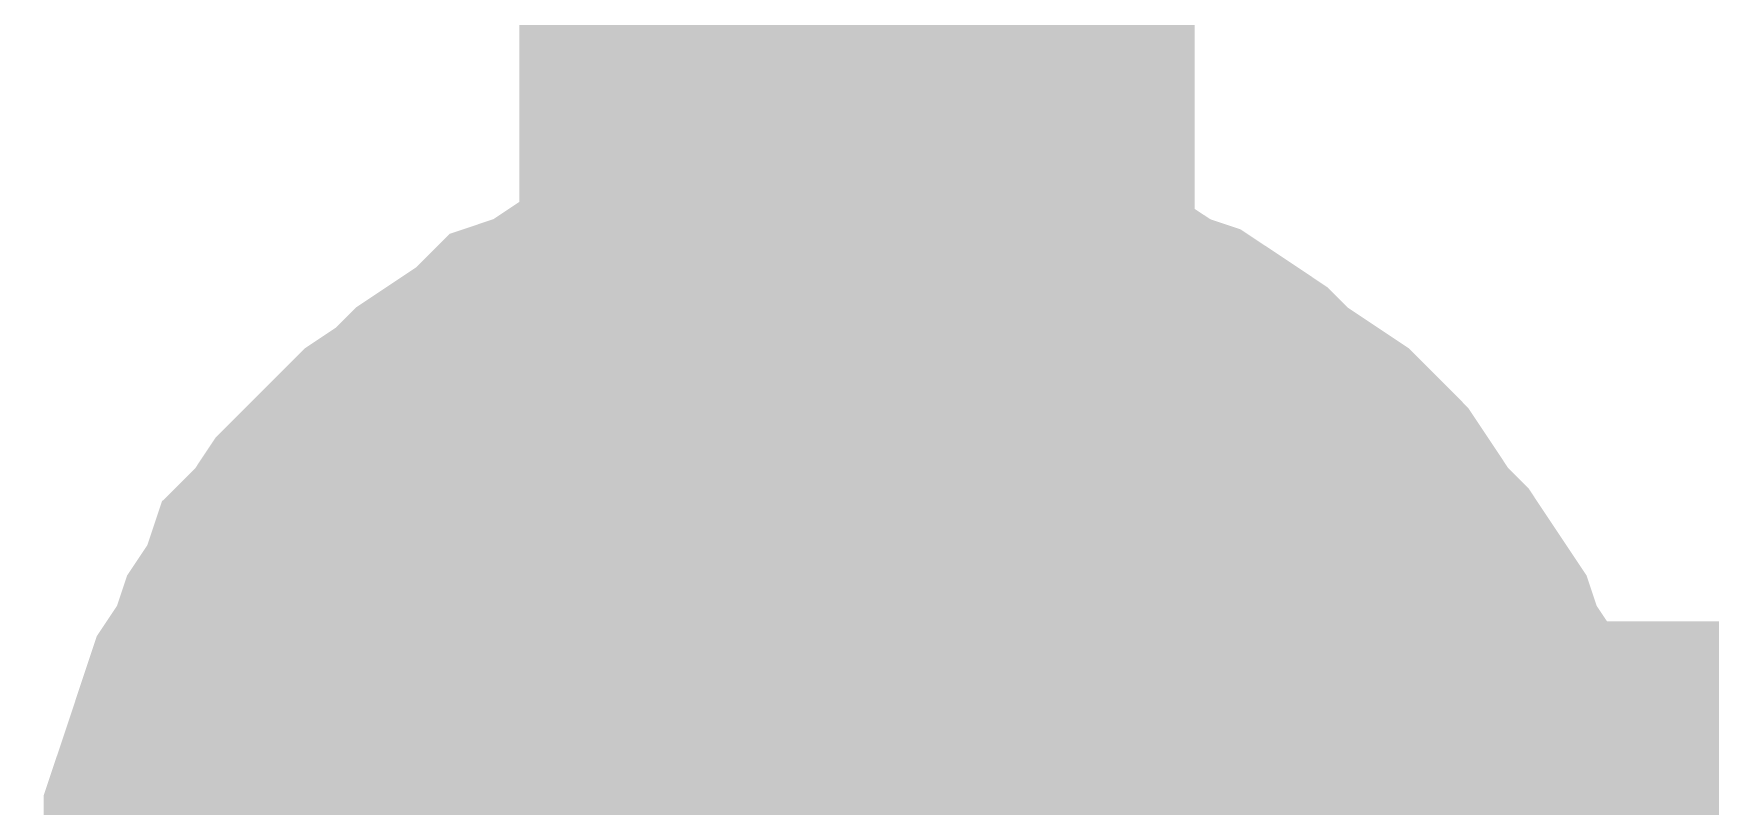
# Model space of a CAD drawing. Header units: inches. Extents: x 0 to 841, y 0 to 594.
# Drawn here: x 126.613 to 128.474, y 520.167 to 521.024 of the extents above; entities that cross this region are included whole.
import ezdxf

# ---------------------------------------------------------------- set-up
doc = ezdxf.new("R2010")
doc.units = ezdxf.units.IN
doc.layers.add('Sheet', color=255, linetype='Continuous')

msp = doc.modelspace()

# ---------------------------------------------------------------- linework, layer by layer
at = {"layer": 'Sheet'}
for points in [[(132.5235, 532.4956, 0.7493, 0.7493, 0), (127.5267, 532.4956, 0.7493, 0.7493, 0), (127.5267, 519.9971, 0.7493, 0.7493, 0)], [(126.7631, 519.9971, 0.2997, 0.2997, 0), (126.7631, 520.0307, 0.2997, 0.2997, 0), (126.7631, 520.0757, 0.2997, 0.2997, 0), (126.7743, 520.1093, 0.2997, 0.2997, 0), (126.7743, 520.1543, 0.2997, 0.2997, 0), (126.7856, 520.188, 0.2997, 0.2997, 0), (126.7968, 520.2216, 0.2997, 0.2997, 0), (126.808, 520.2553, 0.2997, 0.2997, 0), (126.8192, 520.289, 0.2997, 0.2997, 0), (126.8417, 520.3227, 0.2997, 0.2997, 0), (126.8529, 520.3564, 0.2997, 0.2997, 0), (126.8754, 520.3901, 0.2997, 0.2997, 0), (126.8866, 520.4238, 0.2997, 0.2997, 0), (126.9091, 520.4462, 0.2997, 0.2997, 0), (126.9315, 520.4799, 0.2997, 0.2997, 0), (126.9652, 520.5136, 0.2997, 0.2997, 0), (126.9877, 520.5361, 0.2997, 0.2997, 0), (127.0101, 520.5585, 0.2997, 0.2997, 0), (127.0438, 520.581, 0.2997, 0.2997, 0), (127.0663, 520.6034, 0.2997, 0.2997, 0), (127.1, 520.6259, 0.2997, 0.2997, 0), (127.1337, 520.6484, 0.2997, 0.2997, 0), (127.1561, 520.6708, 0.2997, 0.2997, 0), (127.1898, 520.6821, 0.2997, 0.2997, 0), (127.2235, 520.7045, 0.2997, 0.2997, 0), (127.2572, 520.7157, 0.2997, 0.2997, 0), (127.3021, 520.727, 0.2997, 0.2997, 0), (127.3358, 520.7382, 0.2997, 0.2997, 0), (127.3695, 520.7494, 0.2997, 0.2997, 0), (127.4144, 520.7494, 0.2997, 0.2997, 0), (127.4481, 520.7607, 0.2997, 0.2997, 0), (127.4817, 520.7607, 0.2997, 0.2997, 0), (127.5267, 520.7607, 0.2997, 0.2997, 0)], [(126.7631, 519.9971, 0.2997, 0.2997, 0), (126.7631, 520.0307, 0.2997, 0.2997, 0), (126.7631, 520.0757, 0.2997, 0.2997, 0), (126.7743, 520.1093, 0.2997, 0.2997, 0), (126.7743, 520.1543, 0.2997, 0.2997, 0), (126.7856, 520.188, 0.2997, 0.2997, 0), (126.7968, 520.2216, 0.2997, 0.2997, 0), (126.808, 520.2553, 0.2997, 0.2997, 0), (126.8192, 520.289, 0.2997, 0.2997, 0), (126.8417, 520.3227, 0.2997, 0.2997, 0), (126.8529, 520.3564, 0.2997, 0.2997, 0), (126.8754, 520.3901, 0.2997, 0.2997, 0), (126.8866, 520.4238, 0.2997, 0.2997, 0), (126.9091, 520.4462, 0.2997, 0.2997, 0), (126.9315, 520.4799, 0.2997, 0.2997, 0), (126.9652, 520.5136, 0.2997, 0.2997, 0), (126.9877, 520.5361, 0.2997, 0.2997, 0), (127.0101, 520.5585, 0.2997, 0.2997, 0), (127.0438, 520.581, 0.2997, 0.2997, 0), (127.0663, 520.6034, 0.2997, 0.2997, 0), (127.1, 520.6259, 0.2997, 0.2997, 0), (127.1337, 520.6484, 0.2997, 0.2997, 0), (127.1561, 520.6708, 0.2997, 0.2997, 0), (127.1898, 520.6821, 0.2997, 0.2997, 0), (127.2235, 520.7045, 0.2997, 0.2997, 0), (127.2572, 520.7157, 0.2997, 0.2997, 0), (127.3021, 520.727, 0.2997, 0.2997, 0), (127.3358, 520.7382, 0.2997, 0.2997, 0), (127.3695, 520.7494, 0.2997, 0.2997, 0), (127.4144, 520.7494, 0.2997, 0.2997, 0), (127.4481, 520.7607, 0.2997, 0.2997, 0), (127.4817, 520.7607, 0.2997, 0.2997, 0), (127.5267, 520.7607, 0.2997, 0.2997, 0)], [(126.7631, 519.9971, 0.2997, 0.2997, 0), (126.7631, 520.0307, 0.2997, 0.2997, 0), (126.7631, 520.0757, 0.2997, 0.2997, 0), (126.7743, 520.1093, 0.2997, 0.2997, 0), (126.7743, 520.1543, 0.2997, 0.2997, 0), (126.7856, 520.188, 0.2997, 0.2997, 0), (126.7968, 520.2216, 0.2997, 0.2997, 0), (126.808, 520.2553, 0.2997, 0.2997, 0), (126.8192, 520.289, 0.2997, 0.2997, 0), (126.8417, 520.3227, 0.2997, 0.2997, 0), (126.8529, 520.3564, 0.2997, 0.2997, 0), (126.8754, 520.3901, 0.2997, 0.2997, 0), (126.8866, 520.4238, 0.2997, 0.2997, 0), (126.9091, 520.4462, 0.2997, 0.2997, 0), (126.9315, 520.4799, 0.2997, 0.2997, 0), (126.9652, 520.5136, 0.2997, 0.2997, 0), (126.9877, 520.5361, 0.2997, 0.2997, 0), (127.0101, 520.5585, 0.2997, 0.2997, 0), (127.0438, 520.581, 0.2997, 0.2997, 0), (127.0663, 520.6034, 0.2997, 0.2997, 0), (127.1, 520.6259, 0.2997, 0.2997, 0), (127.1337, 520.6484, 0.2997, 0.2997, 0), (127.1561, 520.6708, 0.2997, 0.2997, 0), (127.1898, 520.6821, 0.2997, 0.2997, 0), (127.2235, 520.7045, 0.2997, 0.2997, 0), (127.2572, 520.7157, 0.2997, 0.2997, 0), (127.3021, 520.727, 0.2997, 0.2997, 0), (127.3358, 520.7382, 0.2997, 0.2997, 0), (127.3695, 520.7494, 0.2997, 0.2997, 0), (127.4144, 520.7494, 0.2997, 0.2997, 0), (127.4481, 520.7607, 0.2997, 0.2997, 0), (127.4817, 520.7607, 0.2997, 0.2997, 0), (127.5267, 520.7607, 0.2997, 0.2997, 0)], [(126.7631, 519.9971, 0.2997, 0.2997, 0), (126.7631, 520.0307, 0.2997, 0.2997, 0), (126.7631, 520.0757, 0.2997, 0.2997, 0), (126.7743, 520.1093, 0.2997, 0.2997, 0), (126.7743, 520.1543, 0.2997, 0.2997, 0), (126.7856, 520.188, 0.2997, 0.2997, 0), (126.7968, 520.2216, 0.2997, 0.2997, 0), (126.808, 520.2553, 0.2997, 0.2997, 0), (126.8192, 520.289, 0.2997, 0.2997, 0), (126.8417, 520.3227, 0.2997, 0.2997, 0), (126.8529, 520.3564, 0.2997, 0.2997, 0), (126.8754, 520.3901, 0.2997, 0.2997, 0), (126.8866, 520.4238, 0.2997, 0.2997, 0), (126.9091, 520.4462, 0.2997, 0.2997, 0), (126.9315, 520.4799, 0.2997, 0.2997, 0), (126.9652, 520.5136, 0.2997, 0.2997, 0), (126.9877, 520.5361, 0.2997, 0.2997, 0), (127.0101, 520.5585, 0.2997, 0.2997, 0), (127.0438, 520.581, 0.2997, 0.2997, 0), (127.0663, 520.6034, 0.2997, 0.2997, 0), (127.1, 520.6259, 0.2997, 0.2997, 0), (127.1337, 520.6484, 0.2997, 0.2997, 0), (127.1561, 520.6708, 0.2997, 0.2997, 0), (127.1898, 520.6821, 0.2997, 0.2997, 0), (127.2235, 520.7045, 0.2997, 0.2997, 0), (127.2572, 520.7157, 0.2997, 0.2997, 0), (127.3021, 520.727, 0.2997, 0.2997, 0), (127.3358, 520.7382, 0.2997, 0.2997, 0), (127.3695, 520.7494, 0.2997, 0.2997, 0), (127.4144, 520.7494, 0.2997, 0.2997, 0), (127.4481, 520.7607, 0.2997, 0.2997, 0), (127.4817, 520.7607, 0.2997, 0.2997, 0), (127.5267, 520.7607, 0.2997, 0.2997, 0)], [(127.5267, 520.7607, 0.2997, 0.2997, 0), (127.5267, 520.7607, 0.2997, 0.2997, 0)], [(127.5267, 520.7607, 0.2997, 0.2997, 0), (127.5604, 520.7607, 0.2997, 0.2997, 0), (127.6053, 520.7607, 0.2997, 0.2997, 0), (127.639, 520.7494, 0.2997, 0.2997, 0), (127.6839, 520.7494, 0.2997, 0.2997, 0), (127.7176, 520.7382, 0.2997, 0.2997, 0), (127.7512, 520.727, 0.2997, 0.2997, 0), (127.7849, 520.7157, 0.2997, 0.2997, 0), (127.8186, 520.7045, 0.2997, 0.2997, 0), (127.8523, 520.6821, 0.2997, 0.2997, 0), (127.886, 520.6708, 0.2997, 0.2997, 0), (127.9197, 520.6484, 0.2997, 0.2997, 0), (127.9534, 520.6259, 0.2997, 0.2997, 0), (127.9758, 520.6034, 0.2997, 0.2997, 0), (128.0095, 520.581, 0.2997, 0.2997, 0), (128.0432, 520.5585, 0.2997, 0.2997, 0), (128.0657, 520.5361, 0.2997, 0.2997, 0), (128.0881, 520.5136, 0.2997, 0.2997, 0), (128.1106, 520.4799, 0.2997, 0.2997, 0), (128.133, 520.4462, 0.2997, 0.2997, 0), (128.1555, 520.4238, 0.2997, 0.2997, 0), (128.1779, 520.3901, 0.2997, 0.2997, 0), (128.2004, 520.3564, 0.2997, 0.2997, 0), (128.2116, 520.3227, 0.2997, 0.2997, 0), (128.2341, 520.289, 0.2997, 0.2997, 0), (128.2453, 520.2553, 0.2997, 0.2997, 0), (128.2565, 520.2216, 0.2997, 0.2997, 0), (128.2678, 520.188, 0.2997, 0.2997, 0), (128.279, 520.1543, 0.2997, 0.2997, 0), (128.279, 520.1093, 0.2997, 0.2997, 0), (128.2902, 520.0757, 0.2997, 0.2997, 0), (128.2902, 520.0307, 0.2997, 0.2997, 0), (128.2902, 519.9971, 0.2997, 0.2997, 0)], [(127.5267, 520.7607, 0.2997, 0.2997, 0), (127.5267, 520.7607, 0.2997, 0.2997, 0)], [(127.5267, 520.7607, 0.2997, 0.2997, 0), (127.5604, 520.7607, 0.2997, 0.2997, 0), (127.6053, 520.7607, 0.2997, 0.2997, 0), (127.639, 520.7494, 0.2997, 0.2997, 0), (127.6839, 520.7494, 0.2997, 0.2997, 0), (127.7176, 520.7382, 0.2997, 0.2997, 0), (127.7512, 520.727, 0.2997, 0.2997, 0), (127.7849, 520.7157, 0.2997, 0.2997, 0), (127.8186, 520.7045, 0.2997, 0.2997, 0), (127.8523, 520.6821, 0.2997, 0.2997, 0), (127.886, 520.6708, 0.2997, 0.2997, 0), (127.9197, 520.6484, 0.2997, 0.2997, 0), (127.9534, 520.6259, 0.2997, 0.2997, 0), (127.9758, 520.6034, 0.2997, 0.2997, 0), (128.0095, 520.581, 0.2997, 0.2997, 0), (128.0432, 520.5585, 0.2997, 0.2997, 0), (128.0657, 520.5361, 0.2997, 0.2997, 0), (128.0881, 520.5136, 0.2997, 0.2997, 0), (128.1106, 520.4799, 0.2997, 0.2997, 0), (128.133, 520.4462, 0.2997, 0.2997, 0), (128.1555, 520.4238, 0.2997, 0.2997, 0), (128.1779, 520.3901, 0.2997, 0.2997, 0), (128.2004, 520.3564, 0.2997, 0.2997, 0), (128.2116, 520.3227, 0.2997, 0.2997, 0), (128.2341, 520.289, 0.2997, 0.2997, 0), (128.2453, 520.2553, 0.2997, 0.2997, 0), (128.2565, 520.2216, 0.2997, 0.2997, 0), (128.2678, 520.188, 0.2997, 0.2997, 0), (128.279, 520.1543, 0.2997, 0.2997, 0), (128.279, 520.1093, 0.2997, 0.2997, 0), (128.2902, 520.0757, 0.2997, 0.2997, 0), (128.2902, 520.0307, 0.2997, 0.2997, 0), (128.2902, 519.9971, 0.2997, 0.2997, 0)], [(127.5267, 520.7607, 0.2997, 0.2997, 0), (127.5267, 520.7607, 0.2997, 0.2997, 0)], [(127.5267, 520.7607, 0.2997, 0.2997, 0), (127.5604, 520.7607, 0.2997, 0.2997, 0), (127.6053, 520.7607, 0.2997, 0.2997, 0), (127.639, 520.7494, 0.2997, 0.2997, 0), (127.6839, 520.7494, 0.2997, 0.2997, 0), (127.7176, 520.7382, 0.2997, 0.2997, 0), (127.7512, 520.727, 0.2997, 0.2997, 0), (127.7849, 520.7157, 0.2997, 0.2997, 0), (127.8186, 520.7045, 0.2997, 0.2997, 0), (127.8523, 520.6821, 0.2997, 0.2997, 0), (127.886, 520.6708, 0.2997, 0.2997, 0), (127.9197, 520.6484, 0.2997, 0.2997, 0), (127.9534, 520.6259, 0.2997, 0.2997, 0), (127.9758, 520.6034, 0.2997, 0.2997, 0), (128.0095, 520.581, 0.2997, 0.2997, 0), (128.0432, 520.5585, 0.2997, 0.2997, 0), (128.0657, 520.5361, 0.2997, 0.2997, 0), (128.0881, 520.5136, 0.2997, 0.2997, 0), (128.1106, 520.4799, 0.2997, 0.2997, 0), (128.133, 520.4462, 0.2997, 0.2997, 0), (128.1555, 520.4238, 0.2997, 0.2997, 0), (128.1779, 520.3901, 0.2997, 0.2997, 0), (128.2004, 520.3564, 0.2997, 0.2997, 0), (128.2116, 520.3227, 0.2997, 0.2997, 0), (128.2341, 520.289, 0.2997, 0.2997, 0), (128.2453, 520.2553, 0.2997, 0.2997, 0), (128.2565, 520.2216, 0.2997, 0.2997, 0), (128.2678, 520.188, 0.2997, 0.2997, 0), (128.279, 520.1543, 0.2997, 0.2997, 0), (128.279, 520.1093, 0.2997, 0.2997, 0), (128.2902, 520.0757, 0.2997, 0.2997, 0), (128.2902, 520.0307, 0.2997, 0.2997, 0), (128.2902, 519.9971, 0.2997, 0.2997, 0)], [(127.5267, 520.7607, 0.2997, 0.2997, 0), (127.5267, 520.7607, 0.2997, 0.2997, 0)], [(127.5267, 520.7607, 0.2997, 0.2997, 0), (127.5604, 520.7607, 0.2997, 0.2997, 0), (127.6053, 520.7607, 0.2997, 0.2997, 0), (127.639, 520.7494, 0.2997, 0.2997, 0), (127.6839, 520.7494, 0.2997, 0.2997, 0), (127.7176, 520.7382, 0.2997, 0.2997, 0), (127.7512, 520.727, 0.2997, 0.2997, 0), (127.7849, 520.7157, 0.2997, 0.2997, 0), (127.8186, 520.7045, 0.2997, 0.2997, 0), (127.8523, 520.6821, 0.2997, 0.2997, 0), (127.886, 520.6708, 0.2997, 0.2997, 0), (127.9197, 520.6484, 0.2997, 0.2997, 0), (127.9534, 520.6259, 0.2997, 0.2997, 0), (127.9758, 520.6034, 0.2997, 0.2997, 0), (128.0095, 520.581, 0.2997, 0.2997, 0), (128.0432, 520.5585, 0.2997, 0.2997, 0), (128.0657, 520.5361, 0.2997, 0.2997, 0), (128.0881, 520.5136, 0.2997, 0.2997, 0), (128.1106, 520.4799, 0.2997, 0.2997, 0), (128.133, 520.4462, 0.2997, 0.2997, 0), (128.1555, 520.4238, 0.2997, 0.2997, 0), (128.1779, 520.3901, 0.2997, 0.2997, 0), (128.2004, 520.3564, 0.2997, 0.2997, 0), (128.2116, 520.3227, 0.2997, 0.2997, 0), (128.2341, 520.289, 0.2997, 0.2997, 0), (128.2453, 520.2553, 0.2997, 0.2997, 0), (128.2565, 520.2216, 0.2997, 0.2997, 0), (128.2678, 520.188, 0.2997, 0.2997, 0), (128.279, 520.1543, 0.2997, 0.2997, 0), (128.279, 520.1093, 0.2997, 0.2997, 0), (128.2902, 520.0757, 0.2997, 0.2997, 0), (128.2902, 520.0307, 0.2997, 0.2997, 0), (128.2902, 519.9971, 0.2997, 0.2997, 0)], [(126.7743, 520.1093, 0.0991, 0.0991, 0), (126.7743, 520.1543, 0.0991, 0.0991, 0), (126.7856, 520.188, 0.0991, 0.0991, 0), (126.7968, 520.2216, 0.0991, 0.0991, 0), (126.808, 520.2553, 0.0991, 0.0991, 0), (126.8192, 520.289, 0.0991, 0.0991, 0), (126.8417, 520.3227, 0.0991, 0.0991, 0), (126.8529, 520.3564, 0.0991, 0.0991, 0), (126.8754, 520.3901, 0.0991, 0.0991, 0), (126.8866, 520.4238, 0.0991, 0.0991, 0), (126.9091, 520.4462, 0.0991, 0.0991, 0), (126.9315, 520.4799, 0.0991, 0.0991, 0), (126.9652, 520.5136, 0.0991, 0.0991, 0), (126.9877, 520.5361, 0.0991, 0.0991, 0), (127.0101, 520.5585, 0.0991, 0.0991, 0), (127.0438, 520.581, 0.0991, 0.0991, 0), (127.0663, 520.6034, 0.0991, 0.0991, 0), (127.1, 520.6259, 0.0991, 0.0991, 0), (127.1337, 520.6484, 0.0991, 0.0991, 0), (127.1561, 520.6708, 0.0991, 0.0991, 0), (127.1898, 520.6821, 0.0991, 0.0991, 0), (127.2235, 520.7045, 0.0991, 0.0991, 0), (127.2572, 520.7157, 0.0991, 0.0991, 0), (127.3021, 520.727, 0.0991, 0.0991, 0), (127.3358, 520.7382, 0.0991, 0.0991, 0), (127.3695, 520.7494, 0.0991, 0.0991, 0), (127.4144, 520.7494, 0.0991, 0.0991, 0), (127.4481, 520.7607, 0.0991, 0.0991, 0), (127.4817, 520.7607, 0.0991, 0.0991, 0), (127.5267, 520.7607, 0.0991, 0.0991, 0)], [(126.7743, 520.1093, 0.0991, 0.0991, 0), (126.7743, 520.1543, 0.0991, 0.0991, 0), (126.7856, 520.188, 0.0991, 0.0991, 0), (126.7968, 520.2216, 0.0991, 0.0991, 0), (126.808, 520.2553, 0.0991, 0.0991, 0), (126.8192, 520.289, 0.0991, 0.0991, 0), (126.8417, 520.3227, 0.0991, 0.0991, 0), (126.8529, 520.3564, 0.0991, 0.0991, 0), (126.8754, 520.3901, 0.0991, 0.0991, 0), (126.8866, 520.4238, 0.0991, 0.0991, 0), (126.9091, 520.4462, 0.0991, 0.0991, 0), (126.9315, 520.4799, 0.0991, 0.0991, 0), (126.9652, 520.5136, 0.0991, 0.0991, 0), (126.9877, 520.5361, 0.0991, 0.0991, 0), (127.0101, 520.5585, 0.0991, 0.0991, 0), (127.0438, 520.581, 0.0991, 0.0991, 0), (127.0663, 520.6034, 0.0991, 0.0991, 0), (127.1, 520.6259, 0.0991, 0.0991, 0), (127.1337, 520.6484, 0.0991, 0.0991, 0), (127.1561, 520.6708, 0.0991, 0.0991, 0), (127.1898, 520.6821, 0.0991, 0.0991, 0), (127.2235, 520.7045, 0.0991, 0.0991, 0), (127.2572, 520.7157, 0.0991, 0.0991, 0), (127.3021, 520.727, 0.0991, 0.0991, 0), (127.3358, 520.7382, 0.0991, 0.0991, 0), (127.3695, 520.7494, 0.0991, 0.0991, 0), (127.4144, 520.7494, 0.0991, 0.0991, 0), (127.4481, 520.7607, 0.0991, 0.0991, 0), (127.4817, 520.7607, 0.0991, 0.0991, 0), (127.5267, 520.7607, 0.0991, 0.0991, 0)], [(126.7743, 520.1093, 0.0991, 0.0991, 0), (126.7743, 520.1543, 0.0991, 0.0991, 0), (126.7856, 520.188, 0.0991, 0.0991, 0), (126.7968, 520.2216, 0.0991, 0.0991, 0), (126.808, 520.2553, 0.0991, 0.0991, 0), (126.8192, 520.289, 0.0991, 0.0991, 0), (126.8417, 520.3227, 0.0991, 0.0991, 0), (126.8529, 520.3564, 0.0991, 0.0991, 0), (126.8754, 520.3901, 0.0991, 0.0991, 0), (126.8866, 520.4238, 0.0991, 0.0991, 0), (126.9091, 520.4462, 0.0991, 0.0991, 0), (126.9315, 520.4799, 0.0991, 0.0991, 0), (126.9652, 520.5136, 0.0991, 0.0991, 0), (126.9877, 520.5361, 0.0991, 0.0991, 0), (127.0101, 520.5585, 0.0991, 0.0991, 0), (127.0438, 520.581, 0.0991, 0.0991, 0), (127.0663, 520.6034, 0.0991, 0.0991, 0), (127.1, 520.6259, 0.0991, 0.0991, 0), (127.1337, 520.6484, 0.0991, 0.0991, 0), (127.1561, 520.6708, 0.0991, 0.0991, 0), (127.1898, 520.6821, 0.0991, 0.0991, 0), (127.2235, 520.7045, 0.0991, 0.0991, 0), (127.2572, 520.7157, 0.0991, 0.0991, 0), (127.3021, 520.727, 0.0991, 0.0991, 0), (127.3358, 520.7382, 0.0991, 0.0991, 0), (127.3695, 520.7494, 0.0991, 0.0991, 0), (127.4144, 520.7494, 0.0991, 0.0991, 0), (127.4481, 520.7607, 0.0991, 0.0991, 0), (127.4817, 520.7607, 0.0991, 0.0991, 0), (127.5267, 520.7607, 0.0991, 0.0991, 0)], [(126.7743, 520.1093, 0.0991, 0.0991, 0), (126.7743, 520.1543, 0.0991, 0.0991, 0), (126.7856, 520.188, 0.0991, 0.0991, 0), (126.7968, 520.2216, 0.0991, 0.0991, 0), (126.808, 520.2553, 0.0991, 0.0991, 0), (126.8192, 520.289, 0.0991, 0.0991, 0), (126.8417, 520.3227, 0.0991, 0.0991, 0), (126.8529, 520.3564, 0.0991, 0.0991, 0), (126.8754, 520.3901, 0.0991, 0.0991, 0), (126.8866, 520.4238, 0.0991, 0.0991, 0), (126.9091, 520.4462, 0.0991, 0.0991, 0), (126.9315, 520.4799, 0.0991, 0.0991, 0), (126.9652, 520.5136, 0.0991, 0.0991, 0), (126.9877, 520.5361, 0.0991, 0.0991, 0), (127.0101, 520.5585, 0.0991, 0.0991, 0), (127.0438, 520.581, 0.0991, 0.0991, 0), (127.0663, 520.6034, 0.0991, 0.0991, 0), (127.1, 520.6259, 0.0991, 0.0991, 0), (127.1337, 520.6484, 0.0991, 0.0991, 0), (127.1561, 520.6708, 0.0991, 0.0991, 0), (127.1898, 520.6821, 0.0991, 0.0991, 0), (127.2235, 520.7045, 0.0991, 0.0991, 0), (127.2572, 520.7157, 0.0991, 0.0991, 0), (127.3021, 520.727, 0.0991, 0.0991, 0), (127.3358, 520.7382, 0.0991, 0.0991, 0), (127.3695, 520.7494, 0.0991, 0.0991, 0), (127.4144, 520.7494, 0.0991, 0.0991, 0), (127.4481, 520.7607, 0.0991, 0.0991, 0), (127.4817, 520.7607, 0.0991, 0.0991, 0), (127.5267, 520.7607, 0.0991, 0.0991, 0)], [(127.5267, 520.7607, 0.0991, 0.0991, 0), (127.5267, 520.7607, 0.0991, 0.0991, 0)], [(127.5267, 520.7607, 0.0991, 0.0991, 0), (127.5604, 520.7607, 0.0991, 0.0991, 0), (127.6053, 520.7607, 0.0991, 0.0991, 0), (127.639, 520.7494, 0.0991, 0.0991, 0), (127.6839, 520.7494, 0.0991, 0.0991, 0), (127.7176, 520.7382, 0.0991, 0.0991, 0), (127.7512, 520.727, 0.0991, 0.0991, 0), (127.7849, 520.7157, 0.0991, 0.0991, 0), (127.8186, 520.7045, 0.0991, 0.0991, 0), (127.8523, 520.6821, 0.0991, 0.0991, 0), (127.886, 520.6708, 0.0991, 0.0991, 0), (127.9197, 520.6484, 0.0991, 0.0991, 0), (127.9534, 520.6259, 0.0991, 0.0991, 0), (127.9758, 520.6034, 0.0991, 0.0991, 0), (128.0095, 520.581, 0.0991, 0.0991, 0), (128.0432, 520.5585, 0.0991, 0.0991, 0), (128.0657, 520.5361, 0.0991, 0.0991, 0), (128.0881, 520.5136, 0.0991, 0.0991, 0), (128.1106, 520.4799, 0.0991, 0.0991, 0), (128.133, 520.4462, 0.0991, 0.0991, 0), (128.1555, 520.4238, 0.0991, 0.0991, 0), (128.1779, 520.3901, 0.0991, 0.0991, 0), (128.2004, 520.3564, 0.0991, 0.0991, 0), (128.2116, 520.3227, 0.0991, 0.0991, 0), (128.2341, 520.289, 0.0991, 0.0991, 0), (128.2453, 520.2553, 0.0991, 0.0991, 0), (128.2565, 520.2216, 0.0991, 0.0991, 0), (128.2678, 520.188, 0.0991, 0.0991, 0), (128.279, 520.1543, 0.0991, 0.0991, 0), (128.279, 520.1093, 0.0991, 0.0991, 0)], [(127.5267, 520.7607, 0.0991, 0.0991, 0), (127.5267, 520.7607, 0.0991, 0.0991, 0)], [(127.5267, 520.7607, 0.0991, 0.0991, 0), (127.5604, 520.7607, 0.0991, 0.0991, 0), (127.6053, 520.7607, 0.0991, 0.0991, 0), (127.639, 520.7494, 0.0991, 0.0991, 0), (127.6839, 520.7494, 0.0991, 0.0991, 0), (127.7176, 520.7382, 0.0991, 0.0991, 0), (127.7512, 520.727, 0.0991, 0.0991, 0), (127.7849, 520.7157, 0.0991, 0.0991, 0), (127.8186, 520.7045, 0.0991, 0.0991, 0), (127.8523, 520.6821, 0.0991, 0.0991, 0), (127.886, 520.6708, 0.0991, 0.0991, 0), (127.9197, 520.6484, 0.0991, 0.0991, 0), (127.9534, 520.6259, 0.0991, 0.0991, 0), (127.9758, 520.6034, 0.0991, 0.0991, 0), (128.0095, 520.581, 0.0991, 0.0991, 0), (128.0432, 520.5585, 0.0991, 0.0991, 0), (128.0657, 520.5361, 0.0991, 0.0991, 0), (128.0881, 520.5136, 0.0991, 0.0991, 0), (128.1106, 520.4799, 0.0991, 0.0991, 0), (128.133, 520.4462, 0.0991, 0.0991, 0), (128.1555, 520.4238, 0.0991, 0.0991, 0), (128.1779, 520.3901, 0.0991, 0.0991, 0), (128.2004, 520.3564, 0.0991, 0.0991, 0), (128.2116, 520.3227, 0.0991, 0.0991, 0), (128.2341, 520.289, 0.0991, 0.0991, 0), (128.2453, 520.2553, 0.0991, 0.0991, 0), (128.2565, 520.2216, 0.0991, 0.0991, 0), (128.2678, 520.188, 0.0991, 0.0991, 0), (128.279, 520.1543, 0.0991, 0.0991, 0), (128.279, 520.1093, 0.0991, 0.0991, 0)], [(127.5267, 520.7607, 0.0991, 0.0991, 0), (127.5267, 520.7607, 0.0991, 0.0991, 0)], [(127.5267, 520.7607, 0.0991, 0.0991, 0), (127.5604, 520.7607, 0.0991, 0.0991, 0), (127.6053, 520.7607, 0.0991, 0.0991, 0), (127.639, 520.7494, 0.0991, 0.0991, 0), (127.6839, 520.7494, 0.0991, 0.0991, 0), (127.7176, 520.7382, 0.0991, 0.0991, 0), (127.7512, 520.727, 0.0991, 0.0991, 0), (127.7849, 520.7157, 0.0991, 0.0991, 0), (127.8186, 520.7045, 0.0991, 0.0991, 0), (127.8523, 520.6821, 0.0991, 0.0991, 0), (127.886, 520.6708, 0.0991, 0.0991, 0), (127.9197, 520.6484, 0.0991, 0.0991, 0), (127.9534, 520.6259, 0.0991, 0.0991, 0), (127.9758, 520.6034, 0.0991, 0.0991, 0), (128.0095, 520.581, 0.0991, 0.0991, 0), (128.0432, 520.5585, 0.0991, 0.0991, 0), (128.0657, 520.5361, 0.0991, 0.0991, 0), (128.0881, 520.5136, 0.0991, 0.0991, 0), (128.1106, 520.4799, 0.0991, 0.0991, 0), (128.133, 520.4462, 0.0991, 0.0991, 0), (128.1555, 520.4238, 0.0991, 0.0991, 0), (128.1779, 520.3901, 0.0991, 0.0991, 0), (128.2004, 520.3564, 0.0991, 0.0991, 0), (128.2116, 520.3227, 0.0991, 0.0991, 0), (128.2341, 520.289, 0.0991, 0.0991, 0), (128.2453, 520.2553, 0.0991, 0.0991, 0), (128.2565, 520.2216, 0.0991, 0.0991, 0), (128.2678, 520.188, 0.0991, 0.0991, 0), (128.279, 520.1543, 0.0991, 0.0991, 0), (128.279, 520.1093, 0.0991, 0.0991, 0)], [(127.5267, 520.7607, 0.0991, 0.0991, 0), (127.5267, 520.7607, 0.0991, 0.0991, 0)], [(127.5267, 520.7607, 0.0991, 0.0991, 0), (127.5604, 520.7607, 0.0991, 0.0991, 0), (127.6053, 520.7607, 0.0991, 0.0991, 0), (127.639, 520.7494, 0.0991, 0.0991, 0), (127.6839, 520.7494, 0.0991, 0.0991, 0), (127.7176, 520.7382, 0.0991, 0.0991, 0), (127.7512, 520.727, 0.0991, 0.0991, 0), (127.7849, 520.7157, 0.0991, 0.0991, 0), (127.8186, 520.7045, 0.0991, 0.0991, 0), (127.8523, 520.6821, 0.0991, 0.0991, 0), (127.886, 520.6708, 0.0991, 0.0991, 0), (127.9197, 520.6484, 0.0991, 0.0991, 0), (127.9534, 520.6259, 0.0991, 0.0991, 0), (127.9758, 520.6034, 0.0991, 0.0991, 0), (128.0095, 520.581, 0.0991, 0.0991, 0), (128.0432, 520.5585, 0.0991, 0.0991, 0), (128.0657, 520.5361, 0.0991, 0.0991, 0), (128.0881, 520.5136, 0.0991, 0.0991, 0), (128.1106, 520.4799, 0.0991, 0.0991, 0), (128.133, 520.4462, 0.0991, 0.0991, 0), (128.1555, 520.4238, 0.0991, 0.0991, 0), (128.1779, 520.3901, 0.0991, 0.0991, 0), (128.2004, 520.3564, 0.0991, 0.0991, 0), (128.2116, 520.3227, 0.0991, 0.0991, 0), (128.2341, 520.289, 0.0991, 0.0991, 0), (128.2453, 520.2553, 0.0991, 0.0991, 0), (128.2565, 520.2216, 0.0991, 0.0991, 0), (128.2678, 520.188, 0.0991, 0.0991, 0), (128.279, 520.1543, 0.0991, 0.0991, 0), (128.279, 520.1093, 0.0991, 0.0991, 0)], [(127.0101, 519.9971, 0.2997, 0.2997, 0), (127.0101, 520.0195, 0.2997, 0.2997, 0), (127.0101, 520.0532, 0.2997, 0.2997, 0), (127.0214, 520.0757, 0.2997, 0.2997, 0), (127.0214, 520.0981, 0.2997, 0.2997, 0), (127.0214, 520.1206, 0.2997, 0.2997, 0), (127.0326, 520.143, 0.2997, 0.2997, 0), (127.0438, 520.1767, 0.2997, 0.2997, 0), (127.055, 520.1992, 0.2997, 0.2997, 0), (127.0663, 520.2216, 0.2997, 0.2997, 0), (127.0775, 520.2441, 0.2997, 0.2997, 0), (127.0887, 520.2553, 0.2997, 0.2997, 0), (127.1, 520.2778, 0.2997, 0.2997, 0), (127.1112, 520.3003, 0.2997, 0.2997, 0), (127.1337, 520.3227, 0.2997, 0.2997, 0), (127.1449, 520.3339, 0.2997, 0.2997, 0), (127.1673, 520.3564, 0.2997, 0.2997, 0), (127.1786, 520.3676, 0.2997, 0.2997, 0), (127.201, 520.3901, 0.2997, 0.2997, 0), (127.2235, 520.4013, 0.2997, 0.2997, 0), (127.2347, 520.4125, 0.2997, 0.2997, 0), (127.2572, 520.435, 0.2997, 0.2997, 0), (127.2796, 520.4462, 0.2997, 0.2997, 0), (127.3021, 520.4575, 0.2997, 0.2997, 0), (127.3245, 520.4575, 0.2997, 0.2997, 0), (127.347, 520.4687, 0.2997, 0.2997, 0), (127.3695, 520.4799, 0.2997, 0.2997, 0), (127.4031, 520.4912, 0.2997, 0.2997, 0), (127.4256, 520.4912, 0.2997, 0.2997, 0), (127.4481, 520.4912, 0.2997, 0.2997, 0), (127.4705, 520.5024, 0.2997, 0.2997, 0), (127.5042, 520.5024, 0.2997, 0.2997, 0), (127.5267, 520.5024, 0.2997, 0.2997, 0)], [(127.0101, 519.9971, 0.2997, 0.2997, 0), (127.0101, 520.0195, 0.2997, 0.2997, 0), (127.0101, 520.0532, 0.2997, 0.2997, 0), (127.0214, 520.0757, 0.2997, 0.2997, 0), (127.0214, 520.0981, 0.2997, 0.2997, 0), (127.0214, 520.1206, 0.2997, 0.2997, 0), (127.0326, 520.143, 0.2997, 0.2997, 0), (127.0438, 520.1767, 0.2997, 0.2997, 0), (127.055, 520.1992, 0.2997, 0.2997, 0), (127.0663, 520.2216, 0.2997, 0.2997, 0), (127.0775, 520.2441, 0.2997, 0.2997, 0), (127.0887, 520.2553, 0.2997, 0.2997, 0), (127.1, 520.2778, 0.2997, 0.2997, 0), (127.1112, 520.3003, 0.2997, 0.2997, 0), (127.1337, 520.3227, 0.2997, 0.2997, 0), (127.1449, 520.3339, 0.2997, 0.2997, 0), (127.1673, 520.3564, 0.2997, 0.2997, 0), (127.1786, 520.3676, 0.2997, 0.2997, 0), (127.201, 520.3901, 0.2997, 0.2997, 0), (127.2235, 520.4013, 0.2997, 0.2997, 0), (127.2347, 520.4125, 0.2997, 0.2997, 0), (127.2572, 520.435, 0.2997, 0.2997, 0), (127.2796, 520.4462, 0.2997, 0.2997, 0), (127.3021, 520.4575, 0.2997, 0.2997, 0), (127.3245, 520.4575, 0.2997, 0.2997, 0), (127.347, 520.4687, 0.2997, 0.2997, 0), (127.3695, 520.4799, 0.2997, 0.2997, 0), (127.4031, 520.4912, 0.2997, 0.2997, 0), (127.4256, 520.4912, 0.2997, 0.2997, 0), (127.4481, 520.4912, 0.2997, 0.2997, 0), (127.4705, 520.5024, 0.2997, 0.2997, 0), (127.5042, 520.5024, 0.2997, 0.2997, 0), (127.5267, 520.5024, 0.2997, 0.2997, 0)], [(127.0101, 519.9971, 0.2997, 0.2997, 0), (127.0101, 520.0195, 0.2997, 0.2997, 0), (127.0101, 520.0532, 0.2997, 0.2997, 0), (127.0214, 520.0757, 0.2997, 0.2997, 0), (127.0214, 520.0981, 0.2997, 0.2997, 0), (127.0214, 520.1206, 0.2997, 0.2997, 0), (127.0326, 520.143, 0.2997, 0.2997, 0), (127.0438, 520.1767, 0.2997, 0.2997, 0), (127.055, 520.1992, 0.2997, 0.2997, 0), (127.0663, 520.2216, 0.2997, 0.2997, 0), (127.0775, 520.2441, 0.2997, 0.2997, 0), (127.0887, 520.2553, 0.2997, 0.2997, 0), (127.1, 520.2778, 0.2997, 0.2997, 0), (127.1112, 520.3003, 0.2997, 0.2997, 0), (127.1337, 520.3227, 0.2997, 0.2997, 0), (127.1449, 520.3339, 0.2997, 0.2997, 0), (127.1673, 520.3564, 0.2997, 0.2997, 0), (127.1786, 520.3676, 0.2997, 0.2997, 0), (127.201, 520.3901, 0.2997, 0.2997, 0), (127.2235, 520.4013, 0.2997, 0.2997, 0), (127.2347, 520.4125, 0.2997, 0.2997, 0), (127.2572, 520.435, 0.2997, 0.2997, 0), (127.2796, 520.4462, 0.2997, 0.2997, 0), (127.3021, 520.4575, 0.2997, 0.2997, 0), (127.3245, 520.4575, 0.2997, 0.2997, 0), (127.347, 520.4687, 0.2997, 0.2997, 0), (127.3695, 520.4799, 0.2997, 0.2997, 0), (127.4031, 520.4912, 0.2997, 0.2997, 0), (127.4256, 520.4912, 0.2997, 0.2997, 0), (127.4481, 520.4912, 0.2997, 0.2997, 0), (127.4705, 520.5024, 0.2997, 0.2997, 0), (127.5042, 520.5024, 0.2997, 0.2997, 0), (127.5267, 520.5024, 0.2997, 0.2997, 0)], [(127.5267, 520.5024, 0.2997, 0.2997, 0), (127.5267, 520.5024, 0.2997, 0.2997, 0)], [(127.5267, 520.5024, 0.2997, 0.2997, 0), (127.5491, 520.5024, 0.2997, 0.2997, 0), (127.5828, 520.5024, 0.2997, 0.2997, 0), (127.6053, 520.4912, 0.2997, 0.2997, 0), (127.6277, 520.4912, 0.2997, 0.2997, 0), (127.6502, 520.4912, 0.2997, 0.2997, 0), (127.6726, 520.4799, 0.2997, 0.2997, 0), (127.7063, 520.4687, 0.2997, 0.2997, 0), (127.7288, 520.4575, 0.2997, 0.2997, 0), (127.7512, 520.4575, 0.2997, 0.2997, 0), (127.7737, 520.4462, 0.2997, 0.2997, 0), (127.7849, 520.435, 0.2997, 0.2997, 0), (127.8074, 520.4125, 0.2997, 0.2997, 0), (127.8298, 520.4013, 0.2997, 0.2997, 0), (127.8523, 520.3901, 0.2997, 0.2997, 0), (127.8635, 520.3676, 0.2997, 0.2997, 0), (127.886, 520.3564, 0.2997, 0.2997, 0), (127.8972, 520.3339, 0.2997, 0.2997, 0), (127.9197, 520.3227, 0.2997, 0.2997, 0), (127.9309, 520.3003, 0.2997, 0.2997, 0), (127.9421, 520.2778, 0.2997, 0.2997, 0), (127.9646, 520.2553, 0.2997, 0.2997, 0), (127.9758, 520.2441, 0.2997, 0.2997, 0), (127.987, 520.2216, 0.2997, 0.2997, 0), (127.987, 520.1992, 0.2997, 0.2997, 0), (127.9983, 520.1767, 0.2997, 0.2997, 0), (128.0095, 520.143, 0.2997, 0.2997, 0), (128.0207, 520.1206, 0.2997, 0.2997, 0), (128.0207, 520.0981, 0.2997, 0.2997, 0), (128.0207, 520.0757, 0.2997, 0.2997, 0), (128.032, 520.0532, 0.2997, 0.2997, 0), (128.032, 520.0195, 0.2997, 0.2997, 0), (128.032, 519.9971, 0.2997, 0.2997, 0)], [(127.5267, 520.5024, 0.2997, 0.2997, 0), (127.5267, 520.5024, 0.2997, 0.2997, 0)], [(127.5267, 520.5024, 0.2997, 0.2997, 0), (127.5491, 520.5024, 0.2997, 0.2997, 0), (127.5828, 520.5024, 0.2997, 0.2997, 0), (127.6053, 520.4912, 0.2997, 0.2997, 0), (127.6277, 520.4912, 0.2997, 0.2997, 0), (127.6502, 520.4912, 0.2997, 0.2997, 0), (127.6726, 520.4799, 0.2997, 0.2997, 0), (127.7063, 520.4687, 0.2997, 0.2997, 0), (127.7288, 520.4575, 0.2997, 0.2997, 0), (127.7512, 520.4575, 0.2997, 0.2997, 0), (127.7737, 520.4462, 0.2997, 0.2997, 0), (127.7849, 520.435, 0.2997, 0.2997, 0), (127.8074, 520.4125, 0.2997, 0.2997, 0), (127.8298, 520.4013, 0.2997, 0.2997, 0), (127.8523, 520.3901, 0.2997, 0.2997, 0), (127.8635, 520.3676, 0.2997, 0.2997, 0), (127.886, 520.3564, 0.2997, 0.2997, 0), (127.8972, 520.3339, 0.2997, 0.2997, 0), (127.9197, 520.3227, 0.2997, 0.2997, 0), (127.9309, 520.3003, 0.2997, 0.2997, 0), (127.9421, 520.2778, 0.2997, 0.2997, 0), (127.9646, 520.2553, 0.2997, 0.2997, 0), (127.9758, 520.2441, 0.2997, 0.2997, 0), (127.987, 520.2216, 0.2997, 0.2997, 0), (127.987, 520.1992, 0.2997, 0.2997, 0), (127.9983, 520.1767, 0.2997, 0.2997, 0), (128.0095, 520.143, 0.2997, 0.2997, 0), (128.0207, 520.1206, 0.2997, 0.2997, 0), (128.0207, 520.0981, 0.2997, 0.2997, 0), (128.0207, 520.0757, 0.2997, 0.2997, 0), (128.032, 520.0532, 0.2997, 0.2997, 0), (128.032, 520.0195, 0.2997, 0.2997, 0), (128.032, 519.9971, 0.2997, 0.2997, 0)], [(127.5267, 520.5024, 0.2997, 0.2997, 0), (127.5267, 520.5024, 0.2997, 0.2997, 0)], [(127.5267, 520.5024, 0.2997, 0.2997, 0), (127.5491, 520.5024, 0.2997, 0.2997, 0), (127.5828, 520.5024, 0.2997, 0.2997, 0), (127.6053, 520.4912, 0.2997, 0.2997, 0), (127.6277, 520.4912, 0.2997, 0.2997, 0), (127.6502, 520.4912, 0.2997, 0.2997, 0), (127.6726, 520.4799, 0.2997, 0.2997, 0), (127.7063, 520.4687, 0.2997, 0.2997, 0), (127.7288, 520.4575, 0.2997, 0.2997, 0), (127.7512, 520.4575, 0.2997, 0.2997, 0), (127.7737, 520.4462, 0.2997, 0.2997, 0), (127.7849, 520.435, 0.2997, 0.2997, 0), (127.8074, 520.4125, 0.2997, 0.2997, 0), (127.8298, 520.4013, 0.2997, 0.2997, 0), (127.8523, 520.3901, 0.2997, 0.2997, 0), (127.8635, 520.3676, 0.2997, 0.2997, 0), (127.886, 520.3564, 0.2997, 0.2997, 0), (127.8972, 520.3339, 0.2997, 0.2997, 0), (127.9197, 520.3227, 0.2997, 0.2997, 0), (127.9309, 520.3003, 0.2997, 0.2997, 0), (127.9421, 520.2778, 0.2997, 0.2997, 0), (127.9646, 520.2553, 0.2997, 0.2997, 0), (127.9758, 520.2441, 0.2997, 0.2997, 0), (127.987, 520.2216, 0.2997, 0.2997, 0), (127.987, 520.1992, 0.2997, 0.2997, 0), (127.9983, 520.1767, 0.2997, 0.2997, 0), (128.0095, 520.143, 0.2997, 0.2997, 0), (128.0207, 520.1206, 0.2997, 0.2997, 0), (128.0207, 520.0981, 0.2997, 0.2997, 0), (128.0207, 520.0757, 0.2997, 0.2997, 0), (128.032, 520.0532, 0.2997, 0.2997, 0), (128.032, 520.0195, 0.2997, 0.2997, 0), (128.032, 519.9971, 0.2997, 0.2997, 0)], [(127.0214, 520.0981, 0.0991, 0.0991, 0), (127.0214, 520.1206, 0.0991, 0.0991, 0), (127.0326, 520.143, 0.0991, 0.0991, 0), (127.0438, 520.1767, 0.0991, 0.0991, 0), (127.055, 520.1992, 0.0991, 0.0991, 0), (127.0663, 520.2216, 0.0991, 0.0991, 0), (127.0775, 520.2441, 0.0991, 0.0991, 0), (127.0887, 520.2553, 0.0991, 0.0991, 0), (127.1, 520.2778, 0.0991, 0.0991, 0), (127.1112, 520.3003, 0.0991, 0.0991, 0), (127.1337, 520.3227, 0.0991, 0.0991, 0), (127.1449, 520.3339, 0.0991, 0.0991, 0), (127.1673, 520.3564, 0.0991, 0.0991, 0), (127.1786, 520.3676, 0.0991, 0.0991, 0), (127.201, 520.3901, 0.0991, 0.0991, 0), (127.2235, 520.4013, 0.0991, 0.0991, 0), (127.2347, 520.4125, 0.0991, 0.0991, 0), (127.2572, 520.435, 0.0991, 0.0991, 0), (127.2796, 520.4462, 0.0991, 0.0991, 0), (127.3021, 520.4575, 0.0991, 0.0991, 0), (127.3245, 520.4575, 0.0991, 0.0991, 0), (127.347, 520.4687, 0.0991, 0.0991, 0), (127.3695, 520.4799, 0.0991, 0.0991, 0), (127.4031, 520.4912, 0.0991, 0.0991, 0), (127.4256, 520.4912, 0.0991, 0.0991, 0), (127.4481, 520.4912, 0.0991, 0.0991, 0), (127.4705, 520.5024, 0.0991, 0.0991, 0), (127.5042, 520.5024, 0.0991, 0.0991, 0), (127.5267, 520.5024, 0.0991, 0.0991, 0)], [(127.0214, 520.0981, 0.0991, 0.0991, 0), (127.0214, 520.1206, 0.0991, 0.0991, 0), (127.0326, 520.143, 0.0991, 0.0991, 0), (127.0438, 520.1767, 0.0991, 0.0991, 0), (127.055, 520.1992, 0.0991, 0.0991, 0), (127.0663, 520.2216, 0.0991, 0.0991, 0), (127.0775, 520.2441, 0.0991, 0.0991, 0), (127.0887, 520.2553, 0.0991, 0.0991, 0), (127.1, 520.2778, 0.0991, 0.0991, 0), (127.1112, 520.3003, 0.0991, 0.0991, 0), (127.1337, 520.3227, 0.0991, 0.0991, 0), (127.1449, 520.3339, 0.0991, 0.0991, 0), (127.1673, 520.3564, 0.0991, 0.0991, 0), (127.1786, 520.3676, 0.0991, 0.0991, 0), (127.201, 520.3901, 0.0991, 0.0991, 0), (127.2235, 520.4013, 0.0991, 0.0991, 0), (127.2347, 520.4125, 0.0991, 0.0991, 0), (127.2572, 520.435, 0.0991, 0.0991, 0), (127.2796, 520.4462, 0.0991, 0.0991, 0), (127.3021, 520.4575, 0.0991, 0.0991, 0), (127.3245, 520.4575, 0.0991, 0.0991, 0), (127.347, 520.4687, 0.0991, 0.0991, 0), (127.3695, 520.4799, 0.0991, 0.0991, 0), (127.4031, 520.4912, 0.0991, 0.0991, 0), (127.4256, 520.4912, 0.0991, 0.0991, 0), (127.4481, 520.4912, 0.0991, 0.0991, 0), (127.4705, 520.5024, 0.0991, 0.0991, 0), (127.5042, 520.5024, 0.0991, 0.0991, 0), (127.5267, 520.5024, 0.0991, 0.0991, 0)], [(127.0214, 520.0981, 0.0991, 0.0991, 0), (127.0214, 520.1206, 0.0991, 0.0991, 0), (127.0326, 520.143, 0.0991, 0.0991, 0), (127.0438, 520.1767, 0.0991, 0.0991, 0), (127.055, 520.1992, 0.0991, 0.0991, 0), (127.0663, 520.2216, 0.0991, 0.0991, 0), (127.0775, 520.2441, 0.0991, 0.0991, 0), (127.0887, 520.2553, 0.0991, 0.0991, 0), (127.1, 520.2778, 0.0991, 0.0991, 0), (127.1112, 520.3003, 0.0991, 0.0991, 0), (127.1337, 520.3227, 0.0991, 0.0991, 0), (127.1449, 520.3339, 0.0991, 0.0991, 0), (127.1673, 520.3564, 0.0991, 0.0991, 0), (127.1786, 520.3676, 0.0991, 0.0991, 0), (127.201, 520.3901, 0.0991, 0.0991, 0), (127.2235, 520.4013, 0.0991, 0.0991, 0), (127.2347, 520.4125, 0.0991, 0.0991, 0), (127.2572, 520.435, 0.0991, 0.0991, 0), (127.2796, 520.4462, 0.0991, 0.0991, 0), (127.3021, 520.4575, 0.0991, 0.0991, 0), (127.3245, 520.4575, 0.0991, 0.0991, 0), (127.347, 520.4687, 0.0991, 0.0991, 0), (127.3695, 520.4799, 0.0991, 0.0991, 0), (127.4031, 520.4912, 0.0991, 0.0991, 0), (127.4256, 520.4912, 0.0991, 0.0991, 0), (127.4481, 520.4912, 0.0991, 0.0991, 0), (127.4705, 520.5024, 0.0991, 0.0991, 0), (127.5042, 520.5024, 0.0991, 0.0991, 0), (127.5267, 520.5024, 0.0991, 0.0991, 0)], [(127.5267, 520.5024, 0.0991, 0.0991, 0), (127.5267, 520.5024, 0.0991, 0.0991, 0)], [(127.5267, 520.5024, 0.0991, 0.0991, 0), (127.5491, 520.5024, 0.0991, 0.0991, 0), (127.5828, 520.5024, 0.0991, 0.0991, 0), (127.6053, 520.4912, 0.0991, 0.0991, 0), (127.6277, 520.4912, 0.0991, 0.0991, 0), (127.6502, 520.4912, 0.0991, 0.0991, 0), (127.6726, 520.4799, 0.0991, 0.0991, 0), (127.7063, 520.4687, 0.0991, 0.0991, 0), (127.7288, 520.4575, 0.0991, 0.0991, 0), (127.7512, 520.4575, 0.0991, 0.0991, 0), (127.7737, 520.4462, 0.0991, 0.0991, 0), (127.7849, 520.435, 0.0991, 0.0991, 0), (127.8074, 520.4125, 0.0991, 0.0991, 0), (127.8298, 520.4013, 0.0991, 0.0991, 0), (127.8523, 520.3901, 0.0991, 0.0991, 0), (127.8635, 520.3676, 0.0991, 0.0991, 0), (127.886, 520.3564, 0.0991, 0.0991, 0), (127.8972, 520.3339, 0.0991, 0.0991, 0), (127.9197, 520.3227, 0.0991, 0.0991, 0), (127.9309, 520.3003, 0.0991, 0.0991, 0), (127.9421, 520.2778, 0.0991, 0.0991, 0), (127.9646, 520.2553, 0.0991, 0.0991, 0), (127.9758, 520.2441, 0.0991, 0.0991, 0), (127.987, 520.2216, 0.0991, 0.0991, 0), (127.987, 520.1992, 0.0991, 0.0991, 0), (127.9983, 520.1767, 0.0991, 0.0991, 0), (128.0095, 520.143, 0.0991, 0.0991, 0), (128.0207, 520.1206, 0.0991, 0.0991, 0), (128.0207, 520.0981, 0.0991, 0.0991, 0)], [(127.5267, 520.5024, 0.0991, 0.0991, 0), (127.5267, 520.5024, 0.0991, 0.0991, 0)], [(127.5267, 520.5024, 0.0991, 0.0991, 0), (127.5491, 520.5024, 0.0991, 0.0991, 0), (127.5828, 520.5024, 0.0991, 0.0991, 0), (127.6053, 520.4912, 0.0991, 0.0991, 0), (127.6277, 520.4912, 0.0991, 0.0991, 0), (127.6502, 520.4912, 0.0991, 0.0991, 0), (127.6726, 520.4799, 0.0991, 0.0991, 0), (127.7063, 520.4687, 0.0991, 0.0991, 0), (127.7288, 520.4575, 0.0991, 0.0991, 0), (127.7512, 520.4575, 0.0991, 0.0991, 0), (127.7737, 520.4462, 0.0991, 0.0991, 0), (127.7849, 520.435, 0.0991, 0.0991, 0), (127.8074, 520.4125, 0.0991, 0.0991, 0), (127.8298, 520.4013, 0.0991, 0.0991, 0), (127.8523, 520.3901, 0.0991, 0.0991, 0), (127.8635, 520.3676, 0.0991, 0.0991, 0), (127.886, 520.3564, 0.0991, 0.0991, 0), (127.8972, 520.3339, 0.0991, 0.0991, 0), (127.9197, 520.3227, 0.0991, 0.0991, 0), (127.9309, 520.3003, 0.0991, 0.0991, 0), (127.9421, 520.2778, 0.0991, 0.0991, 0), (127.9646, 520.2553, 0.0991, 0.0991, 0), (127.9758, 520.2441, 0.0991, 0.0991, 0), (127.987, 520.2216, 0.0991, 0.0991, 0), (127.987, 520.1992, 0.0991, 0.0991, 0), (127.9983, 520.1767, 0.0991, 0.0991, 0), (128.0095, 520.143, 0.0991, 0.0991, 0), (128.0207, 520.1206, 0.0991, 0.0991, 0), (128.0207, 520.0981, 0.0991, 0.0991, 0)], [(127.5267, 520.5024, 0.0991, 0.0991, 0), (127.5267, 520.5024, 0.0991, 0.0991, 0)], [(127.5267, 520.5024, 0.0991, 0.0991, 0), (127.5491, 520.5024, 0.0991, 0.0991, 0), (127.5828, 520.5024, 0.0991, 0.0991, 0), (127.6053, 520.4912, 0.0991, 0.0991, 0), (127.6277, 520.4912, 0.0991, 0.0991, 0), (127.6502, 520.4912, 0.0991, 0.0991, 0), (127.6726, 520.4799, 0.0991, 0.0991, 0), (127.7063, 520.4687, 0.0991, 0.0991, 0), (127.7288, 520.4575, 0.0991, 0.0991, 0), (127.7512, 520.4575, 0.0991, 0.0991, 0), (127.7737, 520.4462, 0.0991, 0.0991, 0), (127.7849, 520.435, 0.0991, 0.0991, 0), (127.8074, 520.4125, 0.0991, 0.0991, 0), (127.8298, 520.4013, 0.0991, 0.0991, 0), (127.8523, 520.3901, 0.0991, 0.0991, 0), (127.8635, 520.3676, 0.0991, 0.0991, 0), (127.886, 520.3564, 0.0991, 0.0991, 0), (127.8972, 520.3339, 0.0991, 0.0991, 0), (127.9197, 520.3227, 0.0991, 0.0991, 0), (127.9309, 520.3003, 0.0991, 0.0991, 0), (127.9421, 520.2778, 0.0991, 0.0991, 0), (127.9646, 520.2553, 0.0991, 0.0991, 0), (127.9758, 520.2441, 0.0991, 0.0991, 0), (127.987, 520.2216, 0.0991, 0.0991, 0), (127.987, 520.1992, 0.0991, 0.0991, 0), (127.9983, 520.1767, 0.0991, 0.0991, 0), (128.0095, 520.143, 0.0991, 0.0991, 0), (128.0207, 520.1206, 0.0991, 0.0991, 0), (128.0207, 520.0981, 0.0991, 0.0991, 0)], [(132.5235, 519.9971, 0.7493, 0.7493, 0), (127.5267, 519.9971, 0.7493, 0.7493, 0)], [(127.5267, 519.9971, 0.7493, 0.7493, 0), (127.5267, 514.9999, 0.7493, 0.7493, 0)]]:
    msp.add_lwpolyline(points, format="xyseb", dxfattribs=at)
msp.add_lwpolyline([(127.2459, 520, 0.508, 0.508, 1), (127.7539, 520, 0.508, 0.508, 1)], format="xyseb", close=True, dxfattribs=at)

doc.saveas('drawing.dxf')
